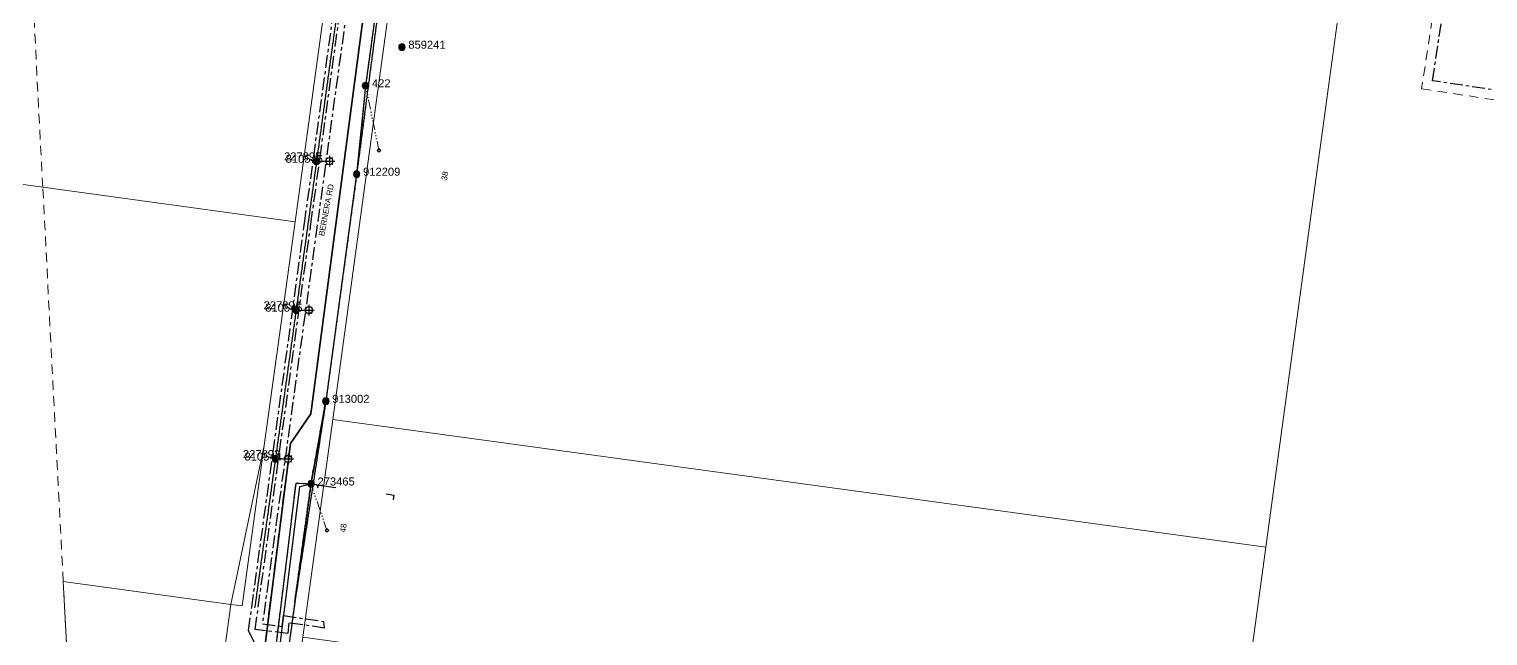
# Model space of a CAD drawing. Header units: metres. Extents: x 301012 to 305396, y 6240778 to 6244350.
# Drawn here: x 302844.1 to 303299.8, y 6242281.1 to 6242470.9 of the extents above; entities that cross this region are included whole.
import ezdxf
from ezdxf.enums import TextEntityAlignment as Align

# ---------------------------------------------------------------- set-up
doc = ezdxf.new("R2010")
doc.units = ezdxf.units.M
for name, pattern in [('Cable Exist OH', [1, 1, 0]), ('Cable Exist UG', [7, 4, -1, 1, -1]), ('Dash', [5, 3, -2]), ('DASHED', [19.05, 12.7, -6.35]), ('PHANTOMX2', [6.6, 3, -0.75, 0.2, -0.75, 0.2, -0.75, 0.2, -0.75])]:
    doc.linetypes.add(name, pattern=pattern)
doc.layers.get('0').update_dxf_attribs({"color": 6})
for name, color, linetype, lineweight in [('Cadastre Developer_SP_EXT', 98, 'Continuous', 15), ('Cadastre Easements_SP_EXT', 58, 'DASHED', 15), ('Cadastre Land Parcels_SP_EXT', 118, 'Continuous', 15), ('Cadastre Roads_SP_EXT', 218, 'Continuous', 15), ('Mains_HV_EXT', 13, 'Continuous', 25), ('Mains_LV_EXT', 163, 'Continuous', 25), ('Mains_SL_EXT', 131, 'Continuous', 25), ('Mains_TR_EXT', 211, 'Continuous', 25), ('Services_SP_EXT', 42, 'PHANTOMX2', 20)]:
    doc.layers.add(name, color=color, linetype=linetype, lineweight=lineweight)
for name, color, linetype in [('Equip_SP_SL_EXT', 7, 'Continuous'), ('SupportsOH_SP_TR_HV_LV_SL_EXT', 7, 'Continuous'), ('Trench_SP_EXT', 7, 'Continuous')]:
    doc.layers.add(name, color=color, linetype=linetype)
doc.layers.add('UNKNOWN_FEATURES', color=1, linetype='DASHED', plot=False)
doc.styles.add('iecARIAL', font='arial.ttf', dxfattribs={"height": 2})
doc.styles.add('POLE_LABEL', font='arial.ttf', dxfattribs={"height": 2})
doc.styles.add('SL_LABEL', font='arial.ttf', dxfattribs={"height": 2})
doc.styles.get("Standard").update_dxf_attribs({"font": 'arial.ttf'})
doc.linetypes.add('Cable E OH', pattern='A,8,-0.01,["E",Standard,S=1.5,R=30,X=0,Y=-0.9],0', length=8.01)
doc.linetypes.add('Cable E UG', pattern='A,5,-0.1,["E",Standard,S=1.5,R=0,X=0,Y=-0.75],-1.45', length=6.55)
doc.linetypes.add('Cable P UG', pattern='A,5,-0.1,["P",Standard,S=1.5,R=0,X=0,Y=-0.75],-1.45', length=6.55)

# ---------------------------------------------------------------- blocks, each defined once
blk = doc.blocks.new('SL_LANTERN_EXT')
at = {"flags": 9}
for tag, p in [('LRATECODE', (-7.4, 0)), ('LOUTREACHVOCAB', (-7.2, 0)), ('LOUTREACH', (-7, 0)), ('LANTNUMBER', (-6.6, 0)), ('LNEW', (-6.4, 0)), ('LMASTVOCAB', (-6.2, 0)), ('LMAST', (-6, 0)), ('LLAMPVOCAB', (-5.8, 0)), ('LLAMP', (-5.6, 0)), ('LEXIST', (-5.4, 0)), ('LCHARGE3PERCENT', (-5.2, 0)), ('LCHARGE3', (-5, 0)), ('LCHARGE2PERCENT', (-4.8, 0)), ('LCHARGE2', (-4.6, 0)), ('LCHARGE1PERCENT', (-4.4, 0)), ('LCHARGE1', (-4.2, 0)), ('LCATEGORY', (-4, 0)), ('LBRACKETVOCAB', (-3.8, 0)), ('LBRACKET', (-3.6, 0)), ('LKINGHEIGHT', (-3.4, 0)), ('CREPLACE', (-3.2, 0)), ('CREMOVE', (-3, 0)), ('CNUMBER', (-2.8, 0)), ('CNEW', (-2.6, 0)), ('CEXIST', (-2.4, 0)), ('USAGE', (-2.2, 0)), ('STATE', (-2, 0)), ('OWNED_BY', (-1.8, 0)), ('ORIENTATION', (-1.6, 0)), ('OPERATING_VOLTAGE', (-1.4, 0)), ('NO_PHASES', (-1.2, 0)), ('LANTERN_TYPE', (-1, 0)), ('LANTERN_PURPOSE', (-0.8, 0)), ('CONTROL_TYPE', (-0.6, 0)), ('CONSTRUCTED_VOLTAGE', (-0.4, 0))]:
    blk.add_attdef(tag, text='', height=0.001, rotation=270, dxfattribs=at).set_placement(p, align=Align.MIDDLE_LEFT)
at = {"style": 'SL_LABEL', "flags": 9}
blk.add_attdef('STREET_CODE', text='', height=0.001, rotation=270, dxfattribs=at).set_placement((0, 0), align=Align.MIDDLE_LEFT)
at = {"flags": 1}
blk.add_attdef('Z', (0, 0), '', height=0.001, rotation=270, dxfattribs=at)
at = {"flags": 9}
for tag, p in [('LREMOVE', (0, -7.6)), ('LREPLACE', (0, -7.8)), ('LTYPE', (0, -8)), ('LTYPEVOCAB', (0, -8.2)), ('LEGEND', (0, -8.4)), ('SUBURB', (0, -8.6)), ('STREETNAME', (0, -8.8)), ('LOCATION', (0, -9)), ('NOTES', (0, -9.2)), ('MAINTAINED_BY', (0, -9.86))]:
    blk.add_attdef(tag, text='', height=0.001, dxfattribs=at).set_placement(p, align=Align.MIDDLE_LEFT)
blk.add_attdef('OPERATED_BY', (0, -9.61), '', height=0.001, dxfattribs=at)
blk.add_wipeout([(5.69, 0), (5.06, -1.06), (4, -1.69), (2.94, -1.06), (2.31, 0), (2.94, 1.06), (4, 1.69), (5.06, 1.06)])
for p, q in [((0, 0), (4, 0)), ((2.94, 1.06), (3.2, 0.8)), ((4, 1.69), (4, 0)), ((5.06, 1.06), (4.8, 0.8)), ((2.94, -1.06), (3.2, -0.8)), ((4, 0), (5.69, 0)), ((4, 0), (4, -1.69)), ((5.06, -1.06), (4.8, -0.8))]:
    blk.add_line(p, q)
blk.add_circle((4, 0), 1.12)
at = {"width": 0.9}
blk.add_attdef('LNUMBER', text='', height=1, dxfattribs=at).set_placement((7, -1), align=Align.MIDDLE_LEFT)
blk = doc.blocks.new('CCP_EXT')
blk.add_wipeout([(0, 0.57), (0.57, 0), (0, -0.57), (-0.57, 0)])
blk.add_lwpolyline([(-0.57, 0), (0, 0.57), (0.57, 0), (0, -0.57), (-0.57, 0)])
at = {"flags": 1}
blk.add_attdef('Z', (0, 0), '', height=0.2, dxfattribs=at)
at = {"flags": 9}
for tag, p in [('CCP_TYPE', (0, 0)), ('CONSTRUCTED_VOLTAGE', (0, -0.2)), ('OPERATING_VOLTAGE', (0, -0.6)), ('ORIENTATION', (0, -0.8)), ('OWNED_BY', (0, -1)), ('STATE', (0, -1.8)), ('NO_PHASES', (0, -0.4)), ('USAGE', (0, -1.2)), ('LEGEND', (0, -1.4)), ('LIFE_SUPPORT', (0, -1.6)), ('NOTES', (0, -2))]:
    blk.add_attdef(tag, text='', height=0.2, dxfattribs=at).set_placement(p, align=Align.MIDDLE_LEFT)
blk = doc.blocks.new('POLE_EXT')
blk.add_hatch(color=256).paths.add_polyline_path([(-1, 0, 1), (1, 0, 1)])
blk.add_lwpolyline([(-1, 0, 1), (1, 0, 1)], format="xyb", close=True)
at = {"flags": 8}
blk.add_attdef('pNumber', text='', height=2, dxfattribs=at).set_placement((2.5, 2.5), align=Align.MIDDLE_CENTER)
at = {"style": 'POLE_LABEL', "flags": 9}
for tag, p in [('STRUCTURE_PLANT_NUMBER', (1.35, 0.03)), ('STREET_CODE', (1.35, -0.2))]:
    blk.add_attdef(tag, text='', height=0.2, dxfattribs=at).set_placement(p, align=Align.MIDDLE_LEFT)
at = {"flags": 9}
for tag, p in [('OWNED_BY', (1.35, -0.4)), ('SPECIAL_USE', (1.35, -0.8)), ('STATE', (1.35, -1)), ('cLV', (1.35, -1.4)), ('hDepth', (1.35, -1.6)), ('hDia', (1.35, -1.8)), ('cHV', (1.35, -2)), ('cLinedev', (1.35, -3.4)), ('pExisting', (1.35, -3.8)), ('pFooting', (1.35, -4.4)), ('pNew', (1.35, -4.6)), ('PARENT', (1.35, -0.6)), ('USAGE', (1.35, -1.2)), ('LBRACKET', (1.35, -2.2)), ('LExisting', (1.35, -2.4)), ('LANTNUMBER', (1.35, -2.6)), ('LOther', (1.35, -2.8)), ('LRemove', (1.35, -3)), ('LEGEND', (1.35, -3.2)), ('LOCATION', (1.35, -3.6)), ('PFNUMBER', (1.35, -4)), ('NEWPFNUMBER', (1.35, -4.2)), ('pRelocate', (1.35, -5)), ('pRemove', (1.35, -5.2)), ('pReplace', (1.35, -5.4)), ('pStay', (1.35, -5.6)), ('pType', (1.35, -5.8)), ('cspan', (1.35, -6)), ('STREETNAME', (1.35, -6.2)), ('SUBURB', (1.35, -6.4)), ('OPERATED_BY', (1.36, -7.01)), ('NOTES', (1.35, -6.6)), ('MAINTAINED_BY', (1.36, -6.81))]:
    blk.add_attdef(tag, text='', height=0.2, dxfattribs=at).set_placement(p, align=Align.MIDDLE_LEFT)
at = {"flags": 1}
blk.add_attdef('Z', (1.35, -7.33), '', height=0.2, dxfattribs=at)

msp = doc.modelspace()

# ---------------------------------------------------------------- linework, layer by layer
at = {"layer": 'Cadastre Developer_SP_EXT', "linetype": 'Dash'}
msp.add_lwpolyline([(303268.14, 6242586.88), (303265.66, 6242568.44), (303280.68, 6242566.35), (303293.76, 6242548.19), (303279.14, 6242452.2), (303526.87, 6242414.69), (303526.87, 6242414.69, -0.302185), (303540.14, 6242403.1), (303540.14, 6242403.1, 0.68241), (303575.62, 6242400.89), (303575.62, 6242400.89, 0.527165), (303559.29, 6242428.13), (303559.29, 6242428.13), (303316.6, 6242464.7), (303302.39, 6242483.98), (303316.64, 6242579.52), (303268.14, 6242586.88)], format="xyb", close=True, dxfattribs=at)
at = {"layer": 'Cadastre Easements_SP_EXT', "linetype": 'Dash'}
msp.add_lwpolyline([(302856.02, 6242273.04), (302854.72, 6242298.11), (302848.33, 6242421.41), (302837.74, 6242626.06), (302776.25, 6242634.49), (302786.82, 6242429.86), (302787.08, 6242424.82), (302795.5, 6242260.79), (302813.05, 6242223.08), (302886.4, 6242213.01), (302856.02, 6242273.04)], close=True, dxfattribs=at)
at = {"layer": 'Cadastre Land Parcels_SP_EXT', "linetype": 'Continuous'}
for points in [[(302954.49, 6242610.04), (302837.74, 6242626.06), (302776.25, 6242634.49), (302755.07, 6242637.4), (302727.69, 6242437.97), (302786.82, 6242429.86), (302848.33, 6242421.41), (302927.14, 6242410.6), (302954.49, 6242610.04)], [(303601.4, 6242573.31), (303272.99, 6242622.71), (303268.35, 6242588.28), (303268.3, 6242588.07), (303265.66, 6242568.44), (303253.58, 6242478.89), (303246.14, 6242423.8), (303230.49, 6242308.84), (303221.21, 6242240.7), (303211.39, 6242168.53), (303302.11, 6242154.81), (303353.87, 6242498.56), (303411.64, 6242489.86), (303469.41, 6242481.17), (303527.19, 6242472.47), (303584.96, 6242463.78), (303601.4, 6242573.31)], [(302917.54, 6242340.65), (302927.14, 6242410.6), (302848.33, 6242421.41), (302786.82, 6242429.86), (302727.69, 6242437.97), (302700.32, 6242238.55), (302813.05, 6242223.08), (302886.4, 6242213.01), (302856.02, 6242273.04), (302854.72, 6242298.11), (302907.09, 6242290.95), (302917.54, 6242340.65)], [(303230.49, 6242308.84), (302938.93, 6242348.8), (302929.6, 6242280.68), (303221.21, 6242240.7), (303230.49, 6242308.84)], [(302917.54, 6242340.65), (302907.09, 6242290.95), (302910.66, 6242290.46), (302917.54, 6242340.65)]]:
    msp.add_lwpolyline(points, close=True, dxfattribs=at)
msp.add_lwpolyline([(302959.93, 6242502.16), (302938.93, 6242348.8), (303230.49, 6242308.84), (303246.14, 6242423.8), (303253.58, 6242478.89)], dxfattribs=at)
at = {"layer": 'Mains_HV_EXT', "linetype": 'Cable Exist UG'}
msp.add_lwpolyline([(303409.99, 6242455.1), (303411.9, 6242454.53), (303410.77, 6242447.48), (303410.77, 6242447.48), (303558.98, 6242425.15), (303559.11, 6242425.14), (303559.11, 6242425.14, -0.52701), (303572.89, 6242402.15), (303572.89, 6242402.15, -0.68081), (303543.02, 6242403.96), (303543.02, 6242403.96, 0.300683), (303527.29, 6242417.66), (303527.29, 6242417.66), (303282.55, 6242454.72), (303296.91, 6242548.95), (303282.37, 6242569.14), (303266.08, 6242571.41), (303166.98, 6242585), (303166.98, 6242585), (303150.2, 6242587.3)], format="xyb", dxfattribs=at)
at = {"layer": 'Mains_HV_EXT', "linetype": 'Cable P UG'}
for points in [[(302961.31, 6242541.96), (302949.17, 6242453.17)], [(302932.15, 6242328.64), (302936.76, 6242354.49)], [(302472.24, 6240876.63), (302467.87, 6240872.29), (302458.15, 6240827.99), (302463.53, 6240818.48), (302625.95, 6240778.16), (302641.22, 6240777.68), (302645.61, 6240785.77), (302666.35, 6240876.19), (302755.84, 6241256.86), (302768.89, 6241273.32), (302799.76, 6241414.23), (302801.67, 6241422.93), (302801.67, 6241422.93), (302812.47, 6241472.17), (302874.76, 6241912.62), (302876.41, 6241925.06), (302876.41, 6241925.06), (302911.83, 6242192.58), (302928.63, 6242327.79), (302932.12, 6242328.67)], [(302927.04, 6242291.44), (302932.15, 6242328.64)]]:
    msp.add_lwpolyline(points, dxfattribs=at)
at = {"layer": 'Mains_HV_EXT', "linetype": 'Cable E OH'}
for points in [[(302961.31, 6242541.96), (302949.17, 6242453.17)], [(302932.15, 6242328.64), (302936.76, 6242354.49)], [(302927.04, 6242291.44), (302932.15, 6242328.64)]]:
    msp.add_lwpolyline(points, dxfattribs=at)
at = {"layer": 'Mains_HV_EXT', "linetype": 'Cable E UG'}
msp.add_lwpolyline([(302472.37, 6240875.63), (302468.57, 6240871.86), (302468.57, 6240871.86), (302458.9, 6240828.64), (302464.28, 6240819.12), (302625.69, 6240779.23), (302640.63, 6240778.64), (302644.91, 6240786.57), (302665.44, 6240876.08), (302755.09, 6241257.44), (302767.94, 6241273.52), (302798.71, 6241413.89), (302800.72, 6241423.05), (302800.72, 6241423.05), (302811.41, 6241471.83), (302873.71, 6241912.28), (302875.22, 6241923.7), (302875.22, 6241923.7), (302910.78, 6242192.24), (302927.48, 6242328.91)], dxfattribs=at)
at = {"layer": 'Mains_LV_EXT', "linetype": 'Cable Exist OH'}
for points in [[(302961.31, 6242541.96), (302949.17, 6242453.17)], [(302936.76, 6242354.49), (302932.14, 6242328.64)]]:
    msp.add_lwpolyline(points, dxfattribs=at)
at = {"layer": 'Mains_TR_EXT', "linetype": 'Cable Exist OH'}
for points in [[(302961.31, 6242541.96), (302949.17, 6242453.17)], [(302932.15, 6242328.64), (302936.76, 6242354.49)], [(302927.04, 6242291.44), (302932.15, 6242328.64)], [(302927.48, 6242328.91), (302932.15, 6242328.64)]]:
    msp.add_lwpolyline(points, dxfattribs=at)
at = {"layer": 'Mains_TR_EXT', "linetype": 'Cable Exist UG'}
msp.add_lwpolyline([(302873.71, 6241912.28), (302910.78, 6242192.24), (302927.48, 6242328.91)], dxfattribs=at)
at = {"layer": 'Trench_SP_EXT', "linetype": 'Cable Exist UG'}
msp.add_lwpolyline([(302932.15, 6242328.63), (302933.72, 6242328.4), (302933.72, 6242328.4, -0.450974), (302934.3, 6242327.45)], format="xyb", dxfattribs=at)
at = {"layer": 'UNKNOWN_FEATURES'}
for points in [[(302933.78, 6242328.37), (302939.85, 6242327.49)], [(302955.62, 6242325.52), (302957.99, 6242325.08), (302957.82, 6242323.62)]]:
    msp.add_lwpolyline(points, dxfattribs=at)

# ---------------------------------------------------------------- block references
at = {"layer": 'SupportsOH_SP_TR_HV_LV_SL_EXT'}
ref = msp.add_blockref('POLE_EXT', (302960.54, 6242465.24), dxfattribs=at)
ref.add_attrib('ASSET_NUM', '859241', dxfattribs={"layer": '0', "height": 2.5, "style": 'POLE_LABEL'}).set_placement((302962.54, 6242465.99), align=Align.MIDDLE_LEFT)
ref = msp.add_blockref('POLE_EXT', (302949.17, 6242453.17), dxfattribs=at)
ref.add_attrib('ASSET_NUM', '422', dxfattribs={"layer": '0', "height": 2.5, "style": 'POLE_LABEL'}).set_placement((302951.17, 6242453.92), align=Align.MIDDLE_LEFT)
ref = msp.add_blockref('POLE_EXT', (302946.4, 6242425.52), dxfattribs=at)
ref.add_attrib('ASSET_NUM', '912209', dxfattribs={"layer": '0', "height": 2.5, "style": 'POLE_LABEL'}).set_placement((302948.4, 6242426.27), align=Align.MIDDLE_LEFT)
ref = msp.add_blockref('POLE_EXT', (302936.76, 6242354.49), dxfattribs=at)
ref.add_attrib('ASSET_NUM', '913002', dxfattribs={"layer": '0', "height": 2.5, "style": 'POLE_LABEL'}).set_placement((302938.76, 6242355.24), align=Align.MIDDLE_LEFT)
ref = msp.add_blockref('POLE_EXT', (302932.15, 6242328.64), dxfattribs=at)
ref.add_attrib('ASSET_NUM', '273465', dxfattribs={"layer": '0', "height": 2.5, "style": 'POLE_LABEL'}).set_placement((302934.15, 6242329.39), align=Align.MIDDLE_LEFT)

# ---------------------------------------------------------------- texts
at = {"layer": 'Cadastre Land Parcels_SP_EXT'}
for s, rotation, p in [('38', 79.2683, (302974.56, 6242423.43)), ('48', 82.2037, (302942.93, 6242313.34))]:
    msp.add_text(s, height=1.8, rotation=rotation, dxfattribs=at).set_placement(p)
at = {"layer": 'Cadastre Roads_SP_EXT'}
msp.add_text('BERNERA RD', height=1.8, rotation=79.2341, dxfattribs=at).set_placement((302936.22, 6242406.03))

# ---------------------------------------------------------------- next in the draw order: block references
at = {"layer": 'Equip_SP_SL_EXT'}
ref = msp.add_blockref('SL_LANTERN_EXT', (302933.86, 6242429.56), dxfattribs=at)
ref.add_attrib('ASSET_NUM', '227895', dxfattribs={"layer": '0', "height": 2.5, "style": 'iecARIAL'}).set_placement((302935.36, 6242431.06), align=Align.MIDDLE_RIGHT)
ref = msp.add_blockref('SL_LANTERN_EXT', (302927.47, 6242383), dxfattribs=at)
ref.add_attrib('ASSET_NUM', '227894', dxfattribs={"layer": '0', "height": 2.5, "style": 'iecARIAL'}).set_placement((302928.97, 6242384.5), align=Align.MIDDLE_RIGHT)
ref = msp.add_blockref('SL_LANTERN_EXT', (302921, 6242336.45), dxfattribs=at)
ref.add_attrib('ASSET_NUM', '227893', dxfattribs={"layer": '0', "height": 2.5, "style": 'iecARIAL'}).set_placement((302922.5, 6242337.95), align=Align.MIDDLE_RIGHT)
at = {"layer": 'Services_SP_EXT'}
for p in [(302953.37, 6242432.92), (302937.12, 6242314.09)]:
    msp.add_blockref('CCP_EXT', p, dxfattribs=at)

# ---------------------------------------------------------------- next in the draw order: linework, layer by layer
at = {"layer": 'Cadastre Roads_SP_EXT', "linetype": 'Continuous'}
msp.add_lwpolyline([(302938.93, 6242348.8), (302959.93, 6242502.16), (302962.19, 6242518.79), (302972.85, 6242596.47), (302954.49, 6242610.04), (302927.14, 6242410.6), (302917.54, 6242340.65), (302910.66, 6242290.46), (302907.09, 6242290.95), (302897.56, 6242221.57), (302901.11, 6242220.95), (302920.95, 6242217.58), (302929.6, 6242280.68), (302938.93, 6242348.8)], close=True, dxfattribs=at)
at = {"layer": 'Mains_HV_EXT', "linetype": 'Cable E UG'}
msp.add_lwpolyline([(302871.45, 6241923.42), (302895.27, 6242098.26), (302903.8, 6242167.42), (302908.51, 6242204.6), (302925.72, 6242341.26), (302932.12, 6242350.5), (302965.98, 6242607.36), (303012.05, 6242936.77)], dxfattribs=at)
at = {"layer": 'Mains_HV_EXT', "linetype": 'Cable P UG'}
for points in [[(303008.05, 6242908.21), (302965.98, 6242607.36), (302932.12, 6242350.5), (302925.72, 6242341.26), (302908.51, 6242204.6), (302903.8, 6242167.42), (302895.27, 6242098.26), (302870.02, 6241912.97)], [(302949.17, 6242453.17), (302946.4, 6242425.52), (302936.76, 6242354.49)]]:
    msp.add_lwpolyline(points, dxfattribs=at)
at = {"layer": 'Mains_HV_EXT', "linetype": 'Cable Exist OH'}
msp.add_lwpolyline([(302995.29, 6242790.33), (302975.79, 6242648), (302968.53, 6242594.64), (302946.4, 6242425.52), (302936.76, 6242354.49), (302927.04, 6242291.43), (302921.29, 6242249.31)], dxfattribs=at)
at = {"layer": 'Mains_HV_EXT', "linetype": 'Cable Exist UG'}
for points in [[(303301.34, 6242151.87), (303274.04, 6242155.95), (303210.76, 6242165.45), (303210.08, 6242165.53), (303210.08, 6242165.53), (302928.4, 6242204.21), (302922.66, 6242206.66), (302922.66, 6242206.66), (302918.72, 6242211.85), (302917.93, 6242217.88), (302917.93, 6242217.88), (302926.14, 6242277.37), (302914.38, 6242279.14), (302912.63, 6242282.76), (302912.63, 6242282.76), (302913.63, 6242290.06), (302930.13, 6242410.2), (302957.47, 6242609.64), (302961.29, 6242637.16), (302961.29, 6242637.16), (302970.59, 6242705.16), (302975.55, 6242741.4), (302979.71, 6242771.64)], [(302936.5, 6242283.56), (302925.25, 6242285.17), (302924.85, 6242281.8), (302914.7, 6242283.14), (302932.1, 6242409.92), (302959.41, 6242609.11), (302963.26, 6242636.89), (302964.68, 6242647.38)], [(302838.14, 6242629.03), (302953.43, 6242613.22), (302961.79, 6242611.8), (302961.63, 6242610.55), (302961.63, 6242610.55), (302961.39, 6242608.84), (302934.08, 6242409.64), (302916.95, 6242284.86), (302923.1, 6242284.05), (302923.5, 6242287.44), (302936.05, 6242285.65), (302936.22, 6242283.56)]]:
    msp.add_lwpolyline(points, dxfattribs=at)
at = {"layer": 'Mains_HV_EXT', "linetype": 'Cable E OH'}
msp.add_lwpolyline([(302949.17, 6242453.17), (302946.4, 6242425.52), (302936.76, 6242354.49)], dxfattribs=at)
at = {"layer": 'Mains_LV_EXT', "linetype": 'Cable Exist OH'}
for points in [[(302949.17, 6242453.17), (302946.4, 6242425.52), (302936.76, 6242354.49)], [(302932.74, 6242333.1), (302926.44, 6242286.99), (302921.32, 6242249.51), (302915.25, 6242205.11)]]:
    msp.add_lwpolyline(points, dxfattribs=at)
at = {"layer": 'Mains_SL_EXT', "linetype": 'Cable Exist OH'}
for points in [[(302940.23, 6242476.13), (302933.86, 6242429.56)], [(302933.86, 6242429.56), (302927.47, 6242383)], [(302927.47, 6242383), (302921, 6242336.45)], [(302921, 6242336.45), (302914.53, 6242289.86)]]:
    msp.add_lwpolyline(points, dxfattribs=at)
at = {"layer": 'Mains_TR_EXT', "linetype": 'Cable Exist UG'}
msp.add_lwpolyline([(302870.02, 6241912.97), (302895.27, 6242098.26), (302903.8, 6242167.42), (302908.51, 6242204.6), (302925.72, 6242341.26), (302932.12, 6242350.5), (302965.98, 6242607.36), (303012.05, 6242936.77)], dxfattribs=at)
at = {"layer": 'Mains_TR_EXT', "linetype": 'Cable Exist OH'}
msp.add_lwpolyline([(302949.17, 6242453.17), (302946.4, 6242425.52), (302936.76, 6242354.49)], dxfattribs=at)
at = {"layer": 'Services_SP_EXT'}
for points in [[(302953.37, 6242432.92), (302949.17, 6242453.17)], [(302937.12, 6242314.09), (302932.15, 6242328.64)]]:
    msp.add_lwpolyline(points, dxfattribs=at)

# ---------------------------------------------------------------- next in the draw order: block references
at = {"layer": 'SupportsOH_SP_TR_HV_LV_SL_EXT'}
ref = msp.add_blockref('POLE_EXT', (302933.86, 6242429.56), dxfattribs=at)
ref.add_attrib('ASSET_NUM', '810546', dxfattribs={"layer": '0', "height": 2.5, "style": 'POLE_LABEL'}).set_placement((302935.86, 6242430.31), align=Align.MIDDLE_RIGHT)
ref = msp.add_blockref('POLE_EXT', (302927.47, 6242383), dxfattribs=at)
ref.add_attrib('ASSET_NUM', '810545', dxfattribs={"layer": '0', "height": 2.5, "style": 'POLE_LABEL'}).set_placement((302929.47, 6242383.75), align=Align.MIDDLE_RIGHT)
ref = msp.add_blockref('POLE_EXT', (302921, 6242336.45), dxfattribs=at)
ref.add_attrib('ASSET_NUM', '810544', dxfattribs={"layer": '0', "height": 2.5, "style": 'POLE_LABEL'}).set_placement((302923, 6242337.2), align=Align.MIDDLE_RIGHT)

doc.saveas('drawing.dxf')
